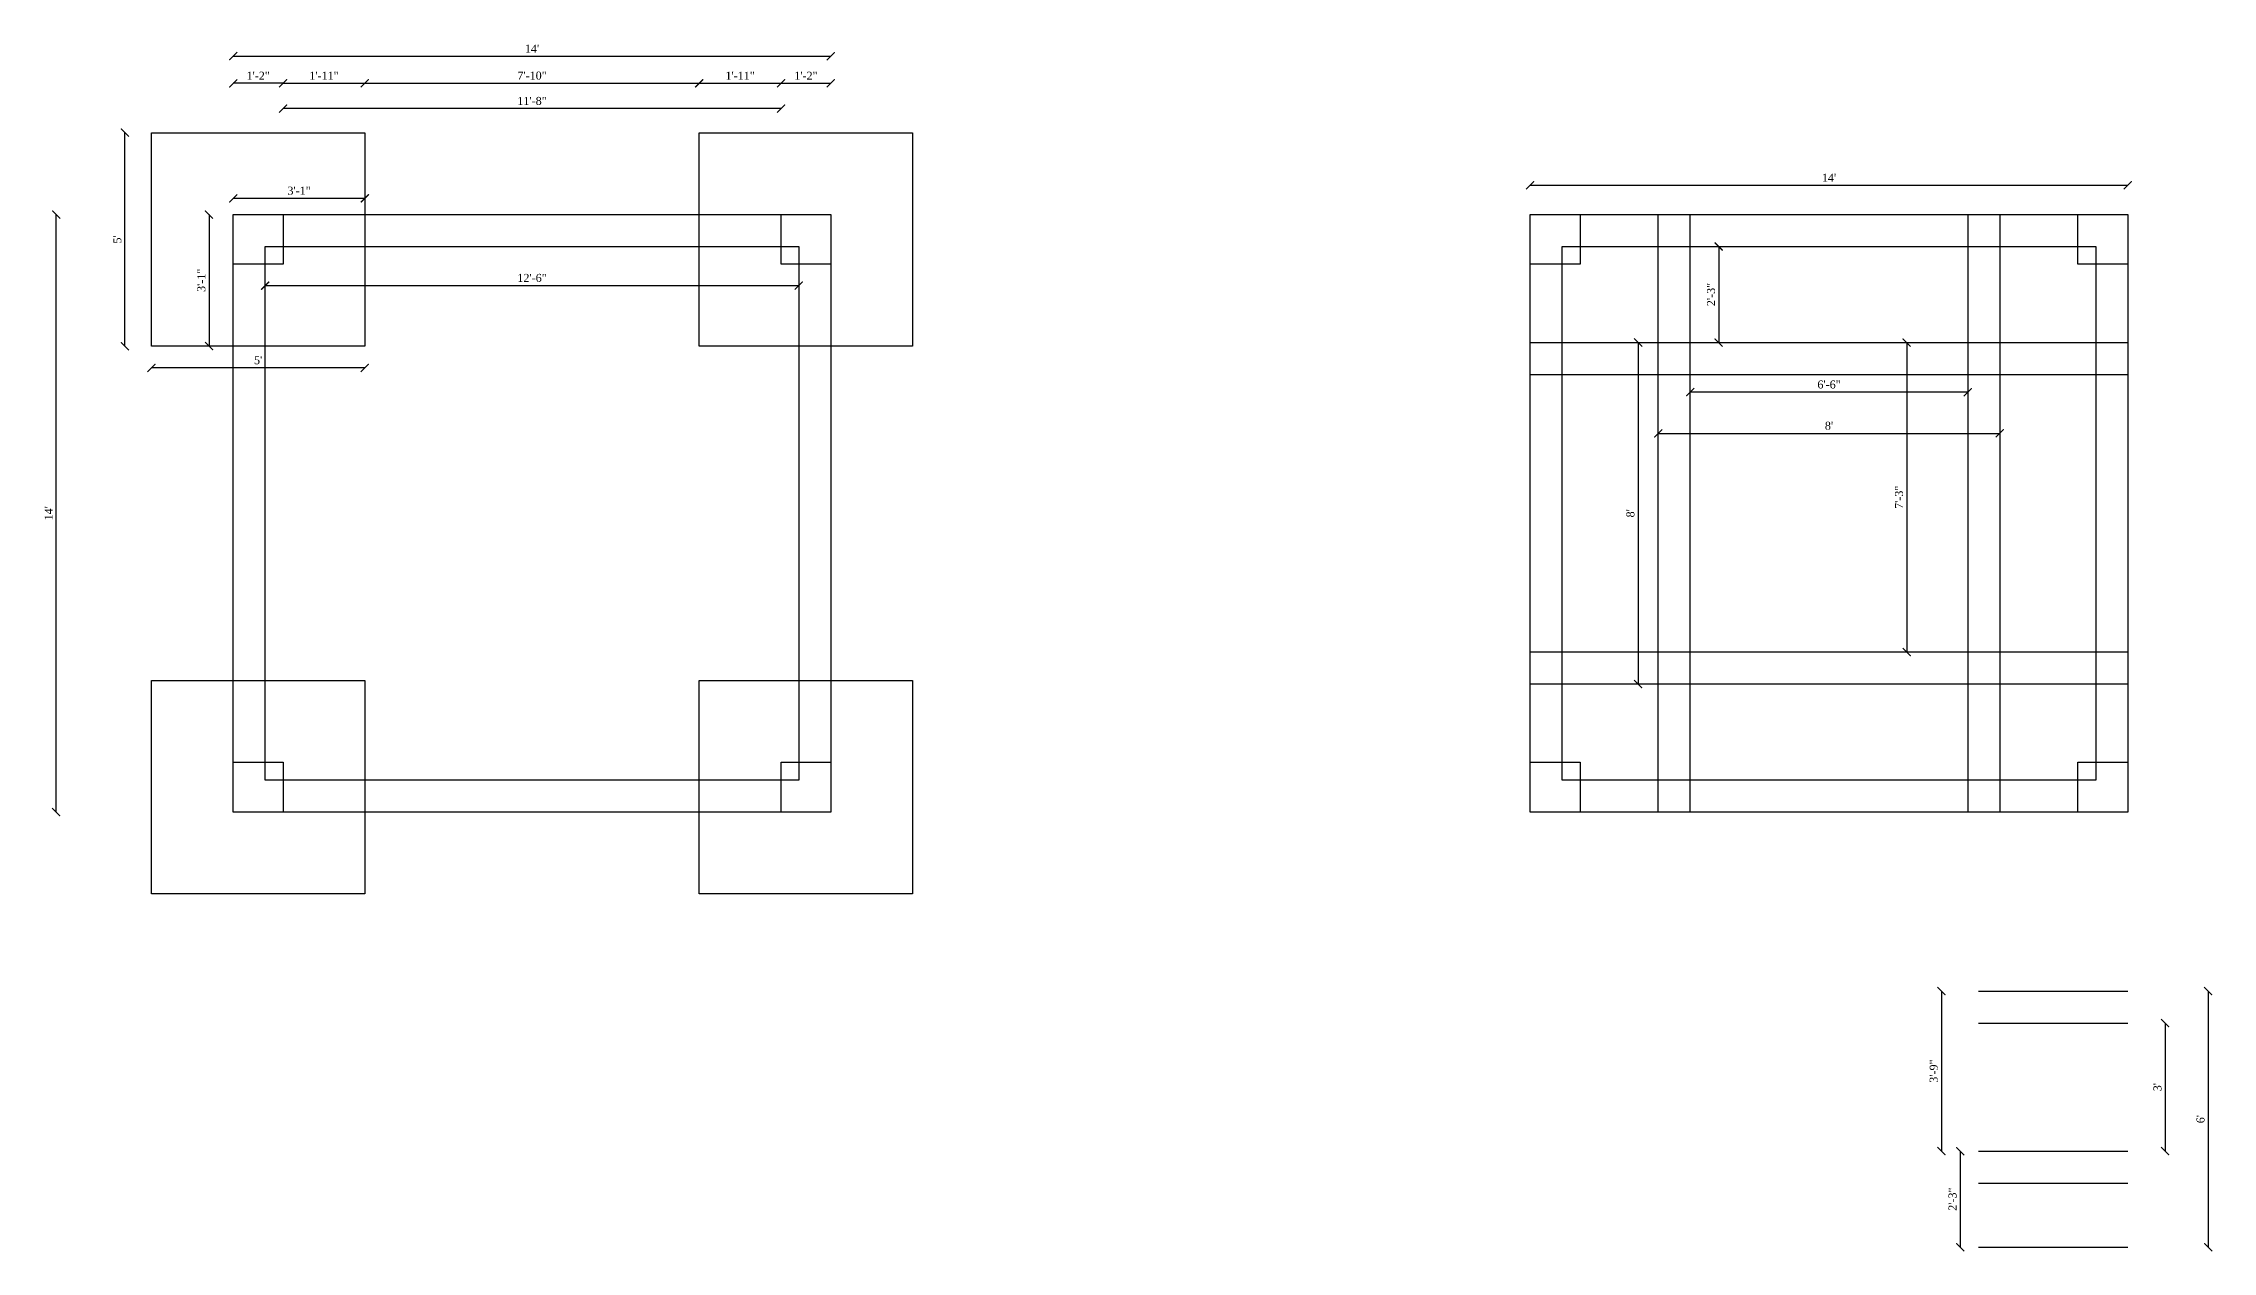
# Model space of a CAD drawing. Header units: inches. Extents: x 58262 to 68316, y -6134 to -3260.
# Drawn here: x 63964 to 64574, y -4731 to -4391 of the extents above; entities that cross this region are included whole.
import ezdxf

# ---------------------------------------------------------------- set-up
doc = ezdxf.new("R2010")
doc.units = ezdxf.units.IN
doc.header["$MEASUREMENT"] = 0
doc.layers.add('ELEVATION', color=6, linetype='Continuous', lineweight=30)
doc.styles.get("Standard").update_dxf_attribs({"font": 'times.ttf'})
doc.dimstyles.get("Standard").update_dxf_attribs({"dimtxt": 2.25, "dimasz": 2.25, "dimexe": 0.18, "dimexo": 0.0625, "dimgap": 1, "dimtad": 1, "dimdec": 1, "dimzin": 0, "dimdsep": 46, "dimlunit": 4, "dimtxsty": 'Standard', "dimblk": 'ARCHTICK', "dimcen": 0.09, "dimse1": 1, "dimse2": 1, "dimadec": 0, "dimazin": 0, "dimtfac": 1, "dimtdec": 1, "dimtofl": 0, "dimtmove": 0, "dimatfit": 3, "dimldrblk": 'ARCHTICK', "dimfxl": 1, "dimtolj": 1, "dimtzin": 0, "dimarcsym": 0})

# ---------------------------------------------------------------- blocks, each defined once
blk = doc.blocks.new('_ArchTick')
at = {"color": 0, "linetype": 'ByBlock', "const_width": 0.15}
blk.add_lwpolyline([(-0.5, -0.5), (0.5, 0.5)], dxfattribs=at)
blk = doc.blocks.new('*D829')
at = {"layer": 'Defpoints', "color": 0, "transparency": 16777216}
for p in [(64148.81, -4402.22), (64054.81, -4439.11), (64148.81, -4439.11)]:
    blk.add_point(p, dxfattribs=at)
at = {"layer": 'ELEVATION', "color": 0, "lineweight": -2, "transparency": 16777216}
blk.add_line((64054.81, -4402.22), (64148.81, -4402.22), dxfattribs=at)
at = {"layer": 'ELEVATION', "color": 0, "lineweight": -2, "transparency": 16777216, "xscale": 2.25, "yscale": 2.25, "zscale": 2.25, "rotation": 180}
blk.add_blockref('_ArchTick', (64054.81, -4402.22), dxfattribs=at)
at = {"layer": 'ELEVATION', "color": 0, "lineweight": -2, "transparency": 16777216, "xscale": 2.25, "yscale": 2.25, "zscale": 2.25}
blk.add_blockref('_ArchTick', (64148.81, -4402.22), dxfattribs=at)
at = {"layer": 'ELEVATION', "color": 0, "transparency": 16777216, "insert": (64101.81, -4400.07), "char_height": 2.25, "attachment_point": 5}
blk.add_mtext('\\A1;7\'-10"', dxfattribs=at)
blk = doc.blocks.new('*D830')
at = {"layer": 'Defpoints', "color": 0, "transparency": 16777216}
for p in [(64054.81, -4402.22), (64031.81, -4439.11), (64054.81, -4439.11)]:
    blk.add_point(p, dxfattribs=at)
at = {"layer": 'ELEVATION', "color": 0, "lineweight": -2, "transparency": 16777216}
blk.add_line((64031.81, -4402.22), (64054.81, -4402.22), dxfattribs=at)
at = {"layer": 'ELEVATION', "color": 0, "lineweight": -2, "transparency": 16777216, "xscale": 2.25, "yscale": 2.25, "zscale": 2.25, "rotation": 180}
blk.add_blockref('_ArchTick', (64031.81, -4402.22), dxfattribs=at)
at = {"layer": 'ELEVATION', "color": 0, "lineweight": -2, "transparency": 16777216, "xscale": 2.25, "yscale": 2.25, "zscale": 2.25}
blk.add_blockref('_ArchTick', (64054.81, -4402.22), dxfattribs=at)
at = {"layer": 'ELEVATION', "color": 0, "transparency": 16777216, "insert": (64043.31, -4400.09), "char_height": 2.25, "attachment_point": 5}
blk.add_mtext('\\A1;1\'-11"', dxfattribs=at)
blk = doc.blocks.new('*D828')
at = {"layer": 'Defpoints', "color": 0, "transparency": 16777216}
for p in [(64031.81, -4409.33), (64031.81, -4453.11), (64171.81, -4453.11)]:
    blk.add_point(p, dxfattribs=at)
at = {"layer": 'ELEVATION', "color": 0, "lineweight": -2, "transparency": 16777216}
blk.add_line((64171.81, -4409.33), (64031.81, -4409.33), dxfattribs=at)
at = {"layer": 'ELEVATION', "color": 0, "lineweight": -2, "transparency": 16777216, "xscale": 2.25, "yscale": 2.25, "zscale": 2.25, "rotation": 180}
blk.add_blockref('_ArchTick', (64031.81, -4409.33), dxfattribs=at)
at = {"layer": 'ELEVATION', "color": 0, "lineweight": -2, "transparency": 16777216, "xscale": 2.25, "yscale": 2.25, "zscale": 2.25}
blk.add_blockref('_ArchTick', (64171.81, -4409.33), dxfattribs=at)
at = {"layer": 'ELEVATION', "color": 0, "transparency": 16777216, "insert": (64101.81, -4407.19), "char_height": 2.25, "attachment_point": 5}
blk.add_mtext('\\A1;11\'-8"', dxfattribs=at)
blk = doc.blocks.new('*D831')
at = {"layer": 'Defpoints', "color": 0, "transparency": 16777216}
for p in [(64185.81, -4394.6), (64017.81, -4453.11), (64185.81, -4453.11)]:
    blk.add_point(p, dxfattribs=at)
at = {"layer": 'ELEVATION', "color": 0, "lineweight": -2, "transparency": 16777216}
blk.add_line((64017.81, -4394.6), (64185.81, -4394.6), dxfattribs=at)
at = {"layer": 'ELEVATION', "color": 0, "lineweight": -2, "transparency": 16777216, "xscale": 2.25, "yscale": 2.25, "zscale": 2.25, "rotation": 180}
blk.add_blockref('_ArchTick', (64017.81, -4394.6), dxfattribs=at)
at = {"layer": 'ELEVATION', "color": 0, "lineweight": -2, "transparency": 16777216, "xscale": 2.25, "yscale": 2.25, "zscale": 2.25}
blk.add_blockref('_ArchTick', (64185.81, -4394.6), dxfattribs=at)
at = {"layer": 'ELEVATION', "color": 0, "transparency": 16777216, "insert": (64101.81, -4392.47), "char_height": 2.25, "attachment_point": 5}
blk.add_mtext("\\A1;14'", dxfattribs=at)
blk = doc.blocks.new('*D832')
at = {"layer": 'Defpoints', "color": 0, "transparency": 16777216}
for p in [(63968.04, -4439.11), (64017.81, -4439.11), (64017.81, -4607.11)]:
    blk.add_point(p, dxfattribs=at)
at = {"layer": 'ELEVATION', "color": 0, "lineweight": -2, "transparency": 16777216}
blk.add_line((63968.04, -4607.11), (63968.04, -4439.11), dxfattribs=at)
at = {"layer": 'ELEVATION', "color": 0, "lineweight": -2, "transparency": 16777216, "xscale": 2.25, "yscale": 2.25, "zscale": 2.25}
for p, rotation in [((63968.04, -4439.11), 90), ((63968.04, -4607.11), 270)]:
    blk.add_blockref('_ArchTick', p, dxfattribs=dict(at, rotation=rotation))
at = {"layer": 'ELEVATION', "color": 0, "transparency": 16777216, "insert": (63965.92, -4523.11), "char_height": 2.25, "attachment_point": 5, "rotation": 90}
blk.add_mtext("\\A1;14'", dxfattribs=at)
blk = doc.blocks.new('*D833')
at = {"layer": 'Defpoints', "color": 0, "transparency": 16777216}
for p in [(63994.81, -4476.11), (64054.81, -4476.11), (63994.81, -4482.22)]:
    blk.add_point(p, dxfattribs=at)
at = {"layer": 'ELEVATION', "color": 0, "lineweight": -2, "transparency": 16777216}
blk.add_line((64054.81, -4482.22), (63994.81, -4482.22), dxfattribs=at)
at = {"layer": 'ELEVATION', "color": 0, "lineweight": -2, "transparency": 16777216, "xscale": 2.25, "yscale": 2.25, "zscale": 2.25, "rotation": 180}
blk.add_blockref('_ArchTick', (63994.81, -4482.22), dxfattribs=at)
at = {"layer": 'ELEVATION', "color": 0, "lineweight": -2, "transparency": 16777216, "xscale": 2.25, "yscale": 2.25, "zscale": 2.25}
blk.add_blockref('_ArchTick', (64054.81, -4482.22), dxfattribs=at)
at = {"layer": 'ELEVATION', "color": 0, "transparency": 16777216, "insert": (64024.81, -4480.08), "char_height": 2.25, "attachment_point": 5}
blk.add_mtext("\\A1;5'", dxfattribs=at)
blk = doc.blocks.new('*D834')
at = {"layer": 'Defpoints', "color": 0, "transparency": 16777216}
for p in [(63987.37, -4416.11), (63994.81, -4416.11), (63994.81, -4476.11)]:
    blk.add_point(p, dxfattribs=at)
at = {"layer": 'ELEVATION', "color": 0, "lineweight": -2, "transparency": 16777216}
blk.add_line((63987.37, -4476.11), (63987.37, -4416.11), dxfattribs=at)
at = {"layer": 'ELEVATION', "color": 0, "lineweight": -2, "transparency": 16777216, "xscale": 2.25, "yscale": 2.25, "zscale": 2.25}
for p, rotation in [((63987.37, -4416.11), 90), ((63987.37, -4476.11), 270)]:
    blk.add_blockref('_ArchTick', p, dxfattribs=dict(at, rotation=rotation))
at = {"layer": 'ELEVATION', "color": 0, "transparency": 16777216, "insert": (63985.23, -4446.11), "char_height": 2.25, "attachment_point": 5, "rotation": 90}
blk.add_mtext("\\A1;5'", dxfattribs=at)
blk = doc.blocks.new('*D835')
at = {"layer": 'Defpoints', "color": 0, "transparency": 16777216}
for p in [(64017.81, -4402.22), (64017.81, -4439.11), (64031.81, -4439.11)]:
    blk.add_point(p, dxfattribs=at)
at = {"layer": 'ELEVATION', "color": 0, "lineweight": -2, "transparency": 16777216}
blk.add_line((64031.81, -4402.22), (64017.81, -4402.22), dxfattribs=at)
at = {"layer": 'ELEVATION', "color": 0, "lineweight": -2, "transparency": 16777216, "xscale": 2.25, "yscale": 2.25, "zscale": 2.25, "rotation": 180}
blk.add_blockref('_ArchTick', (64017.81, -4402.22), dxfattribs=at)
at = {"layer": 'ELEVATION', "color": 0, "lineweight": -2, "transparency": 16777216, "xscale": 2.25, "yscale": 2.25, "zscale": 2.25}
blk.add_blockref('_ArchTick', (64031.81, -4402.22), dxfattribs=at)
at = {"layer": 'ELEVATION', "color": 0, "transparency": 16777216, "insert": (64024.81, -4400.09), "char_height": 2.25, "attachment_point": 5}
blk.add_mtext('\\A1;1\'-2"', dxfattribs=at)
blk = doc.blocks.new('*D836')
at = {"layer": 'Defpoints', "color": 0, "transparency": 16777216}
for p in [(64171.81, -4402.22), (64148.81, -4439.11), (64171.81, -4439.11)]:
    blk.add_point(p, dxfattribs=at)
at = {"layer": 'ELEVATION', "color": 0, "lineweight": -2, "transparency": 16777216}
blk.add_line((64148.81, -4402.22), (64171.81, -4402.22), dxfattribs=at)
at = {"layer": 'ELEVATION', "color": 0, "lineweight": -2, "transparency": 16777216, "xscale": 2.25, "yscale": 2.25, "zscale": 2.25, "rotation": 180}
blk.add_blockref('_ArchTick', (64148.81, -4402.22), dxfattribs=at)
at = {"layer": 'ELEVATION', "color": 0, "lineweight": -2, "transparency": 16777216, "xscale": 2.25, "yscale": 2.25, "zscale": 2.25}
blk.add_blockref('_ArchTick', (64171.81, -4402.22), dxfattribs=at)
at = {"layer": 'ELEVATION', "color": 0, "transparency": 16777216, "insert": (64160.31, -4400.09), "char_height": 2.25, "attachment_point": 5}
blk.add_mtext('\\A1;1\'-11"', dxfattribs=at)
blk = doc.blocks.new('*D837')
at = {"layer": 'Defpoints', "color": 0, "transparency": 16777216}
for p in [(64185.81, -4402.22), (64171.81, -4439.11), (64185.81, -4439.11)]:
    blk.add_point(p, dxfattribs=at)
at = {"layer": 'ELEVATION', "color": 0, "lineweight": -2, "transparency": 16777216}
blk.add_line((64171.81, -4402.22), (64185.81, -4402.22), dxfattribs=at)
at = {"layer": 'ELEVATION', "color": 0, "lineweight": -2, "transparency": 16777216, "xscale": 2.25, "yscale": 2.25, "zscale": 2.25, "rotation": 180}
blk.add_blockref('_ArchTick', (64171.81, -4402.22), dxfattribs=at)
at = {"layer": 'ELEVATION', "color": 0, "lineweight": -2, "transparency": 16777216, "xscale": 2.25, "yscale": 2.25, "zscale": 2.25}
blk.add_blockref('_ArchTick', (64185.81, -4402.22), dxfattribs=at)
at = {"layer": 'ELEVATION', "color": 0, "transparency": 16777216, "insert": (64178.81, -4400.09), "char_height": 2.25, "attachment_point": 5}
blk.add_mtext('\\A1;1\'-2"', dxfattribs=at)
blk = doc.blocks.new('*D843')
at = {"layer": 'Defpoints', "color": 0, "transparency": 16777216}
for p in [(64026.81, -4453.11), (64176.81, -4453.11), (64176.81, -4459.09)]:
    blk.add_point(p, dxfattribs=at)
at = {"layer": 'ELEVATION', "color": 0, "lineweight": -2, "transparency": 16777216}
blk.add_line((64026.81, -4459.09), (64176.81, -4459.09), dxfattribs=at)
at = {"layer": 'ELEVATION', "color": 0, "lineweight": -2, "transparency": 16777216, "xscale": 2.25, "yscale": 2.25, "zscale": 2.25, "rotation": 180}
blk.add_blockref('_ArchTick', (64026.81, -4459.09), dxfattribs=at)
at = {"layer": 'ELEVATION', "color": 0, "lineweight": -2, "transparency": 16777216, "xscale": 2.25, "yscale": 2.25, "zscale": 2.25}
blk.add_blockref('_ArchTick', (64176.81, -4459.09), dxfattribs=at)
at = {"layer": 'ELEVATION', "color": 0, "transparency": 16777216, "insert": (64101.81, -4456.94), "char_height": 2.25, "attachment_point": 5}
blk.add_mtext('\\A1;12\'-6"', dxfattribs=at)
blk = doc.blocks.new('*D844')
at = {"layer": 'Defpoints', "color": 0, "transparency": 16777216}
for p in [(64017.81, -4434.56), (64017.81, -4459.09), (64054.81, -4459.09)]:
    blk.add_point(p, dxfattribs=at)
at = {"layer": 'ELEVATION', "color": 0, "lineweight": -2, "transparency": 16777216}
blk.add_line((64054.81, -4434.56), (64017.81, -4434.56), dxfattribs=at)
at = {"layer": 'ELEVATION', "color": 0, "lineweight": -2, "transparency": 16777216, "xscale": 2.25, "yscale": 2.25, "zscale": 2.25, "rotation": 180}
blk.add_blockref('_ArchTick', (64017.81, -4434.56), dxfattribs=at)
at = {"layer": 'ELEVATION', "color": 0, "lineweight": -2, "transparency": 16777216, "xscale": 2.25, "yscale": 2.25, "zscale": 2.25}
blk.add_blockref('_ArchTick', (64054.81, -4434.56), dxfattribs=at)
at = {"layer": 'ELEVATION', "color": 0, "transparency": 16777216, "insert": (64036.31, -4432.42), "char_height": 2.25, "attachment_point": 5}
blk.add_mtext('\\A1;3\'-1"', dxfattribs=at)
blk = doc.blocks.new('*D845')
at = {"layer": 'Defpoints', "color": 0, "transparency": 16777216}
for p in [(64031.81, -4439.11), (64011, -4476.11), (64031.81, -4476.11)]:
    blk.add_point(p, dxfattribs=at)
at = {"layer": 'ELEVATION', "color": 0, "lineweight": -2, "transparency": 16777216}
blk.add_line((64011, -4439.11), (64011, -4476.11), dxfattribs=at)
at = {"layer": 'ELEVATION', "color": 0, "lineweight": -2, "transparency": 16777216, "xscale": 2.25, "yscale": 2.25, "zscale": 2.25}
for p, rotation in [((64011, -4439.11), 90), ((64011, -4476.11), 270)]:
    blk.add_blockref('_ArchTick', p, dxfattribs=dict(at, rotation=rotation))
at = {"layer": 'ELEVATION', "color": 0, "transparency": 16777216, "insert": (64008.85, -4457.61), "char_height": 2.25, "attachment_point": 5, "rotation": 90}
blk.add_mtext('\\A1;3\'-1"', dxfattribs=at)
blk = doc.blocks.new('*D846')
at = {"layer": 'Defpoints', "color": 0, "transparency": 16777216}
for p in [(64427.43, -4484.11), (64505.43, -4484.11), (64427.43, -4489.05)]:
    blk.add_point(p, dxfattribs=at)
at = {"layer": 'ELEVATION', "color": 0, "lineweight": -2, "transparency": 16777216}
blk.add_line((64505.43, -4489.05), (64427.43, -4489.05), dxfattribs=at)
at = {"layer": 'ELEVATION', "color": 0, "lineweight": -2, "transparency": 16777216, "xscale": 2.25, "yscale": 2.25, "zscale": 2.25, "rotation": 180}
blk.add_blockref('_ArchTick', (64427.43, -4489.05), dxfattribs=at)
at = {"layer": 'ELEVATION', "color": 0, "lineweight": -2, "transparency": 16777216, "xscale": 2.25, "yscale": 2.25, "zscale": 2.25}
blk.add_blockref('_ArchTick', (64505.43, -4489.05), dxfattribs=at)
at = {"layer": 'ELEVATION', "color": 0, "transparency": 16777216, "insert": (64466.43, -4486.91), "char_height": 2.25, "attachment_point": 5}
blk.add_mtext('\\A1;6\'-6"', dxfattribs=at)
blk = doc.blocks.new('*D847')
at = {"layer": 'Defpoints', "color": 0, "transparency": 16777216}
for p in [(64427.43, -4448.11), (64427.43, -4475.11), (64435.42, -4475.11)]:
    blk.add_point(p, dxfattribs=at)
at = {"layer": 'ELEVATION', "color": 0, "lineweight": -2, "transparency": 16777216}
blk.add_line((64435.42, -4448.11), (64435.42, -4475.11), dxfattribs=at)
at = {"layer": 'ELEVATION', "color": 0, "lineweight": -2, "transparency": 16777216, "xscale": 2.25, "yscale": 2.25, "zscale": 2.25}
for p, rotation in [((64435.42, -4448.11), 90), ((64435.42, -4475.11), 270)]:
    blk.add_blockref('_ArchTick', p, dxfattribs=dict(at, rotation=rotation))
at = {"layer": 'ELEVATION', "color": 0, "transparency": 16777216, "insert": (64433.27, -4461.61), "char_height": 2.25, "attachment_point": 5, "rotation": 90}
blk.add_mtext('\\A1;2\'-3"', dxfattribs=at)
blk = doc.blocks.new('*D848')
at = {"layer": 'Defpoints', "color": 0, "transparency": 16777216}
for p in [(64550.43, -4657.43), (64550.43, -4729.43), (64573.03, -4729.43)]:
    blk.add_point(p, dxfattribs=at)
at = {"layer": 'ELEVATION', "color": 0, "lineweight": -2, "transparency": 16777216}
blk.add_line((64573.03, -4657.43), (64573.03, -4729.43), dxfattribs=at)
at = {"layer": 'ELEVATION', "color": 0, "lineweight": -2, "transparency": 16777216, "xscale": 2.25, "yscale": 2.25, "zscale": 2.25}
for p, rotation in [((64573.03, -4657.43), 90), ((64573.03, -4729.43), 270)]:
    blk.add_blockref('_ArchTick', p, dxfattribs=dict(at, rotation=rotation))
at = {"layer": 'ELEVATION', "color": 0, "transparency": 16777216, "insert": (64570.89, -4693.43), "char_height": 2.25, "attachment_point": 5, "rotation": 90}
blk.add_mtext("\\A1;6'", dxfattribs=at)
blk = doc.blocks.new('*D849')
at = {"layer": 'Defpoints', "color": 0, "transparency": 16777216}
for p in [(64508.43, -4657.43), (64498.02, -4702.43), (64508.43, -4702.43)]:
    blk.add_point(p, dxfattribs=at)
at = {"layer": 'ELEVATION', "color": 0, "lineweight": -2, "transparency": 16777216}
blk.add_line((64498.02, -4657.43), (64498.02, -4702.43), dxfattribs=at)
at = {"layer": 'ELEVATION', "color": 0, "lineweight": -2, "transparency": 16777216, "xscale": 2.25, "yscale": 2.25, "zscale": 2.25}
for p, rotation in [((64498.02, -4657.43), 90), ((64498.02, -4702.43), 270)]:
    blk.add_blockref('_ArchTick', p, dxfattribs=dict(at, rotation=rotation))
at = {"layer": 'ELEVATION', "color": 0, "transparency": 16777216, "insert": (64495.87, -4679.93), "char_height": 2.25, "attachment_point": 5, "rotation": 90}
blk.add_mtext('\\A1;3\'-9"', dxfattribs=at)
blk = doc.blocks.new('*D850')
at = {"layer": 'Defpoints', "color": 0, "transparency": 16777216}
for p in [(64517.43, -4702.43), (64503.31, -4729.43), (64517.43, -4729.43)]:
    blk.add_point(p, dxfattribs=at)
at = {"layer": 'ELEVATION', "color": 0, "lineweight": -2, "transparency": 16777216}
blk.add_line((64503.31, -4702.43), (64503.31, -4729.43), dxfattribs=at)
at = {"layer": 'ELEVATION', "color": 0, "lineweight": -2, "transparency": 16777216, "xscale": 2.25, "yscale": 2.25, "zscale": 2.25}
for p, rotation in [((64503.31, -4702.43), 90), ((64503.31, -4729.43), 270)]:
    blk.add_blockref('_ArchTick', p, dxfattribs=dict(at, rotation=rotation))
at = {"layer": 'ELEVATION', "color": 0, "transparency": 16777216, "insert": (64501.17, -4715.93), "char_height": 2.25, "attachment_point": 5, "rotation": 90}
blk.add_mtext('\\A1;2\'-3"', dxfattribs=at)
blk = doc.blocks.new('*D851')
at = {"layer": 'Defpoints', "color": 0, "transparency": 16777216}
for p in [(64517.43, -4666.43), (64517.43, -4702.43), (64560.92, -4702.43)]:
    blk.add_point(p, dxfattribs=at)
at = {"layer": 'ELEVATION', "color": 0, "lineweight": -2, "transparency": 16777216}
blk.add_line((64560.92, -4666.43), (64560.92, -4702.43), dxfattribs=at)
at = {"layer": 'ELEVATION', "color": 0, "lineweight": -2, "transparency": 16777216, "xscale": 2.25, "yscale": 2.25, "zscale": 2.25}
for p, rotation in [((64560.92, -4666.43), 90), ((64560.92, -4702.43), 270)]:
    blk.add_blockref('_ArchTick', p, dxfattribs=dict(at, rotation=rotation))
at = {"layer": 'ELEVATION', "color": 0, "transparency": 16777216, "insert": (64558.78, -4684.43), "char_height": 2.25, "attachment_point": 5, "rotation": 90}
blk.add_mtext("\\A1;3'", dxfattribs=at)
blk = doc.blocks.new('*D855')
at = {"layer": 'Defpoints', "color": 0, "transparency": 16777216}
for p in [(64550.43, -4430.88), (64382.43, -4439.11), (64550.43, -4439.11)]:
    blk.add_point(p, dxfattribs=at)
at = {"layer": 'ELEVATION', "color": 0, "lineweight": -2, "transparency": 16777216}
blk.add_line((64382.43, -4430.88), (64550.43, -4430.88), dxfattribs=at)
at = {"layer": 'ELEVATION', "color": 0, "lineweight": -2, "transparency": 16777216, "xscale": 2.25, "yscale": 2.25, "zscale": 2.25, "rotation": 180}
blk.add_blockref('_ArchTick', (64382.43, -4430.88), dxfattribs=at)
at = {"layer": 'ELEVATION', "color": 0, "lineweight": -2, "transparency": 16777216, "xscale": 2.25, "yscale": 2.25, "zscale": 2.25}
blk.add_blockref('_ArchTick', (64550.43, -4430.88), dxfattribs=at)
at = {"layer": 'ELEVATION', "color": 0, "transparency": 16777216, "insert": (64466.43, -4428.76), "char_height": 2.25, "attachment_point": 5}
blk.add_mtext("\\A1;14'", dxfattribs=at)
blk = doc.blocks.new('*D871')
at = {"layer": 'Defpoints', "color": 0, "transparency": 16777216}
for p in [(64418.43, -4475.11), (64514.43, -4475.11), (64514.43, -4500.64)]:
    blk.add_point(p, dxfattribs=at)
at = {"layer": 'ELEVATION', "color": 0, "lineweight": -2, "transparency": 16777216}
blk.add_line((64418.43, -4500.64), (64514.43, -4500.64), dxfattribs=at)
at = {"layer": 'ELEVATION', "color": 0, "lineweight": -2, "transparency": 16777216, "xscale": 2.25, "yscale": 2.25, "zscale": 2.25, "rotation": 180}
blk.add_blockref('_ArchTick', (64418.43, -4500.64), dxfattribs=at)
at = {"layer": 'ELEVATION', "color": 0, "lineweight": -2, "transparency": 16777216, "xscale": 2.25, "yscale": 2.25, "zscale": 2.25}
blk.add_blockref('_ArchTick', (64514.43, -4500.64), dxfattribs=at)
at = {"layer": 'ELEVATION', "color": 0, "transparency": 16777216, "insert": (64466.43, -4498.5), "char_height": 2.25, "attachment_point": 5}
blk.add_mtext("\\A1;8'", dxfattribs=at)
blk = doc.blocks.new('*D872')
at = {"layer": 'Defpoints', "color": 0, "transparency": 16777216}
for p in [(64418.43, -4475.11), (64412.76, -4571.11), (64418.43, -4571.11)]:
    blk.add_point(p, dxfattribs=at)
at = {"layer": 'ELEVATION', "color": 0, "lineweight": -2, "transparency": 16777216}
blk.add_line((64412.76, -4475.11), (64412.76, -4571.11), dxfattribs=at)
at = {"layer": 'ELEVATION', "color": 0, "lineweight": -2, "transparency": 16777216, "xscale": 2.25, "yscale": 2.25, "zscale": 2.25}
for p, rotation in [((64412.76, -4475.11), 90), ((64412.76, -4571.11), 270)]:
    blk.add_blockref('_ArchTick', p, dxfattribs=dict(at, rotation=rotation))
at = {"layer": 'ELEVATION', "color": 0, "transparency": 16777216, "insert": (64410.62, -4523.11), "char_height": 2.25, "attachment_point": 5, "rotation": 90}
blk.add_mtext("\\A1;8'", dxfattribs=at)
blk = doc.blocks.new('*D873')
at = {"layer": 'Defpoints', "color": 0, "transparency": 16777216}
for p in [(64505.43, -4475.11), (64488.27, -4562.11), (64505.43, -4562.11)]:
    blk.add_point(p, dxfattribs=at)
at = {"layer": 'ELEVATION', "color": 0, "lineweight": -2, "transparency": 16777216}
blk.add_line((64488.27, -4475.11), (64488.27, -4562.11), dxfattribs=at)
at = {"layer": 'ELEVATION', "color": 0, "lineweight": -2, "transparency": 16777216, "xscale": 2.25, "yscale": 2.25, "zscale": 2.25}
for p, rotation in [((64488.27, -4475.11), 90), ((64488.27, -4562.11), 270)]:
    blk.add_blockref('_ArchTick', p, dxfattribs=dict(at, rotation=rotation))
at = {"layer": 'ELEVATION', "color": 0, "transparency": 16777216, "insert": (64486.13, -4518.61), "char_height": 2.25, "attachment_point": 5, "rotation": 90}
blk.add_mtext('\\A1;7\'-3"', dxfattribs=at)

msp = doc.modelspace()

# ---------------------------------------------------------------- linework, layer by layer
at = {"layer": 'ELEVATION', "color": 3}
for p, q in [((64418.43, -4607.11), (64418.43, -4439.11)), ((64427.43, -4607.11), (64427.43, -4439.11)), ((64505.43, -4439.11), (64505.43, -4607.11)), ((64514.43, -4439.11), (64514.43, -4607.11)), ((64382.43, -4475.11), (64550.43, -4475.11)), ((64382.43, -4484.11), (64550.43, -4484.11)), ((64550.43, -4562.11), (64382.43, -4562.11)), ((64550.43, -4571.11), (64382.43, -4571.11))]:
    msp.add_line(p, q, dxfattribs=at)
at = {"layer": 'ELEVATION'}
for p, q in [((64508.43, -4657.43), (64550.43, -4657.43)), ((64508.43, -4666.43), (64550.43, -4666.43)), ((64508.43, -4702.43), (64550.43, -4702.43)), ((64508.43, -4711.43), (64550.43, -4711.43)), ((64508.43, -4729.43), (64550.43, -4729.43))]:
    msp.add_line(p, q, dxfattribs=at)
at = {"layer": 'ELEVATION', "color": 3}
for points in [[(63994.81, -4416.11), (64054.81, -4416.11), (64054.81, -4476.11), (63994.81, -4476.11)], [(64148.81, -4416.11), (64208.81, -4416.11), (64208.81, -4476.11), (64148.81, -4476.11)], [(64017.81, -4439.11), (64185.81, -4439.11), (64185.81, -4607.11), (64017.81, -4607.11)], [(64017.81, -4439.11), (64031.81, -4439.11), (64031.81, -4453.11), (64017.81, -4453.11)], [(64171.81, -4439.11), (64185.81, -4439.11), (64185.81, -4453.11), (64171.81, -4453.11)], [(64382.43, -4439.11), (64550.43, -4439.11), (64550.43, -4607.11), (64382.43, -4607.11)], [(64382.43, -4439.11), (64396.43, -4439.11), (64396.43, -4453.11), (64382.43, -4453.11)], [(64536.43, -4439.11), (64550.43, -4439.11), (64550.43, -4453.11), (64536.43, -4453.11)], [(64026.81, -4448.11), (64176.81, -4448.11), (64176.81, -4598.11), (64026.81, -4598.11)], [(64391.43, -4448.11), (64541.43, -4448.11), (64541.43, -4598.11), (64391.43, -4598.11)], [(63994.81, -4570.11), (64054.81, -4570.11), (64054.81, -4630.11), (63994.81, -4630.11)], [(64148.81, -4570.11), (64208.81, -4570.11), (64208.81, -4630.11), (64148.81, -4630.11)], [(64017.81, -4593.11), (64031.81, -4593.11), (64031.81, -4607.11), (64017.81, -4607.11)], [(64171.81, -4593.11), (64185.81, -4593.11), (64185.81, -4607.11), (64171.81, -4607.11)], [(64382.43, -4593.11), (64396.43, -4593.11), (64396.43, -4607.11), (64382.43, -4607.11)], [(64536.43, -4593.11), (64550.43, -4593.11), (64550.43, -4607.11), (64536.43, -4607.11)]]:
    msp.add_lwpolyline(points, close=True, dxfattribs=at)

# ---------------------------------------------------------------- dimensions: what is measured, and where the dimension line sits
for base, p1, p2, picture, middle in [((64185.81, -4394.6), (64017.81, -4453.11), (64185.81, -4453.11), '*D831', (64101.81, -4392.47)), ((64017.81, -4402.22), (64031.81, -4439.11), (64017.81, -4439.11), '*D835', (64024.81, -4400.09)), ((64054.81, -4402.22), (64031.81, -4439.11), (64054.81, -4439.11), '*D830', (64043.31, -4400.09)), ((64148.81, -4402.22), (64054.81, -4439.11), (64148.81, -4439.11), '*D829', (64101.81, -4400.07)), ((64171.81, -4402.22), (64148.81, -4439.11), (64171.81, -4439.11), '*D836', (64160.31, -4400.09)), ((64185.81, -4402.22), (64171.81, -4439.11), (64185.81, -4439.11), '*D837', (64178.81, -4400.09)), ((64031.81, -4409.33), (64171.81, -4453.11), (64031.81, -4453.11), '*D828', (64101.81, -4407.19)), ((63994.81, -4482.22), (64054.81, -4476.11), (63994.81, -4476.11), '*D833', (64024.81, -4480.08))]:
    dim = msp.add_linear_dim(base=base, p1=p1, p2=p2, dimstyle='Standard', dxfattribs=at)
    dim.commit()
    dim.dimension.update_dxf_attribs({"geometry": picture, "text_midpoint": middle})
for base, p1, p2, picture, middle in [((63987.37, -4416.11), (63994.81, -4476.11), (63994.81, -4416.11), '*D834', (63985.23, -4446.11)), ((63968.04, -4439.11), (64017.81, -4607.11), (64017.81, -4439.11), '*D832', (63965.92, -4523.11))]:
    dim = msp.add_linear_dim(base=base, p1=p1, p2=p2, angle=90, dimstyle='Standard', dxfattribs=at)
    dim.commit()
    dim.dimension.update_dxf_attribs({"geometry": picture, "text_midpoint": middle})
at = {"layer": 'ELEVATION'}
for base, p1, p2, picture, middle in [((64550.43, -4430.88), (64382.43, -4439.11), (64550.43, -4439.11), '*D855', (64466.43, -4428.76)), ((64017.81, -4434.56), (64054.81, -4459.09), (64017.81, -4459.09), '*D844', (64036.31, -4432.42)), ((64176.81, -4459.09), (64026.81, -4453.11), (64176.81, -4453.11), '*D843', (64101.81, -4456.94)), ((64514.43, -4500.64), (64418.43, -4475.11), (64514.43, -4475.11), '*D871', (64466.43, -4498.5)), ((64427.43, -4489.05), (64505.43, -4484.11), (64427.43, -4484.11), '*D846', (64466.43, -4486.91))]:
    dim = msp.add_linear_dim(base=base, p1=p1, p2=p2, dimstyle='Standard', dxfattribs=at)
    dim.commit()
    dim.dimension.update_dxf_attribs({"geometry": picture, "text_midpoint": middle})
for base, p1, p2, picture, middle in [((64011, -4476.11), (64031.81, -4439.11), (64031.81, -4476.11), '*D845', (64008.85, -4457.61)), ((64435.42, -4475.11), (64427.43, -4448.11), (64427.43, -4475.11), '*D847', (64433.27, -4461.61)), ((64412.76, -4571.11), (64418.43, -4475.11), (64418.43, -4571.11), '*D872', (64410.62, -4523.11)), ((64488.27, -4562.11), (64505.43, -4475.11), (64505.43, -4562.11), '*D873', (64486.13, -4518.61)), ((64498.02, -4702.43), (64508.43, -4657.43), (64508.43, -4702.43), '*D849', (64495.87, -4679.93)), ((64573.03, -4729.43), (64550.43, -4657.43), (64550.43, -4729.43), '*D848', (64570.89, -4693.43)), ((64560.92, -4702.43), (64517.43, -4666.43), (64517.43, -4702.43), '*D851', (64558.78, -4684.43)), ((64503.31, -4729.43), (64517.43, -4702.43), (64517.43, -4729.43), '*D850', (64501.17, -4715.93))]:
    dim = msp.add_linear_dim(base=base, p1=p1, p2=p2, angle=90, dimstyle='Standard', dxfattribs=at)
    dim.commit()
    dim.dimension.update_dxf_attribs({"geometry": picture, "text_midpoint": middle})

doc.saveas('drawing.dxf')
